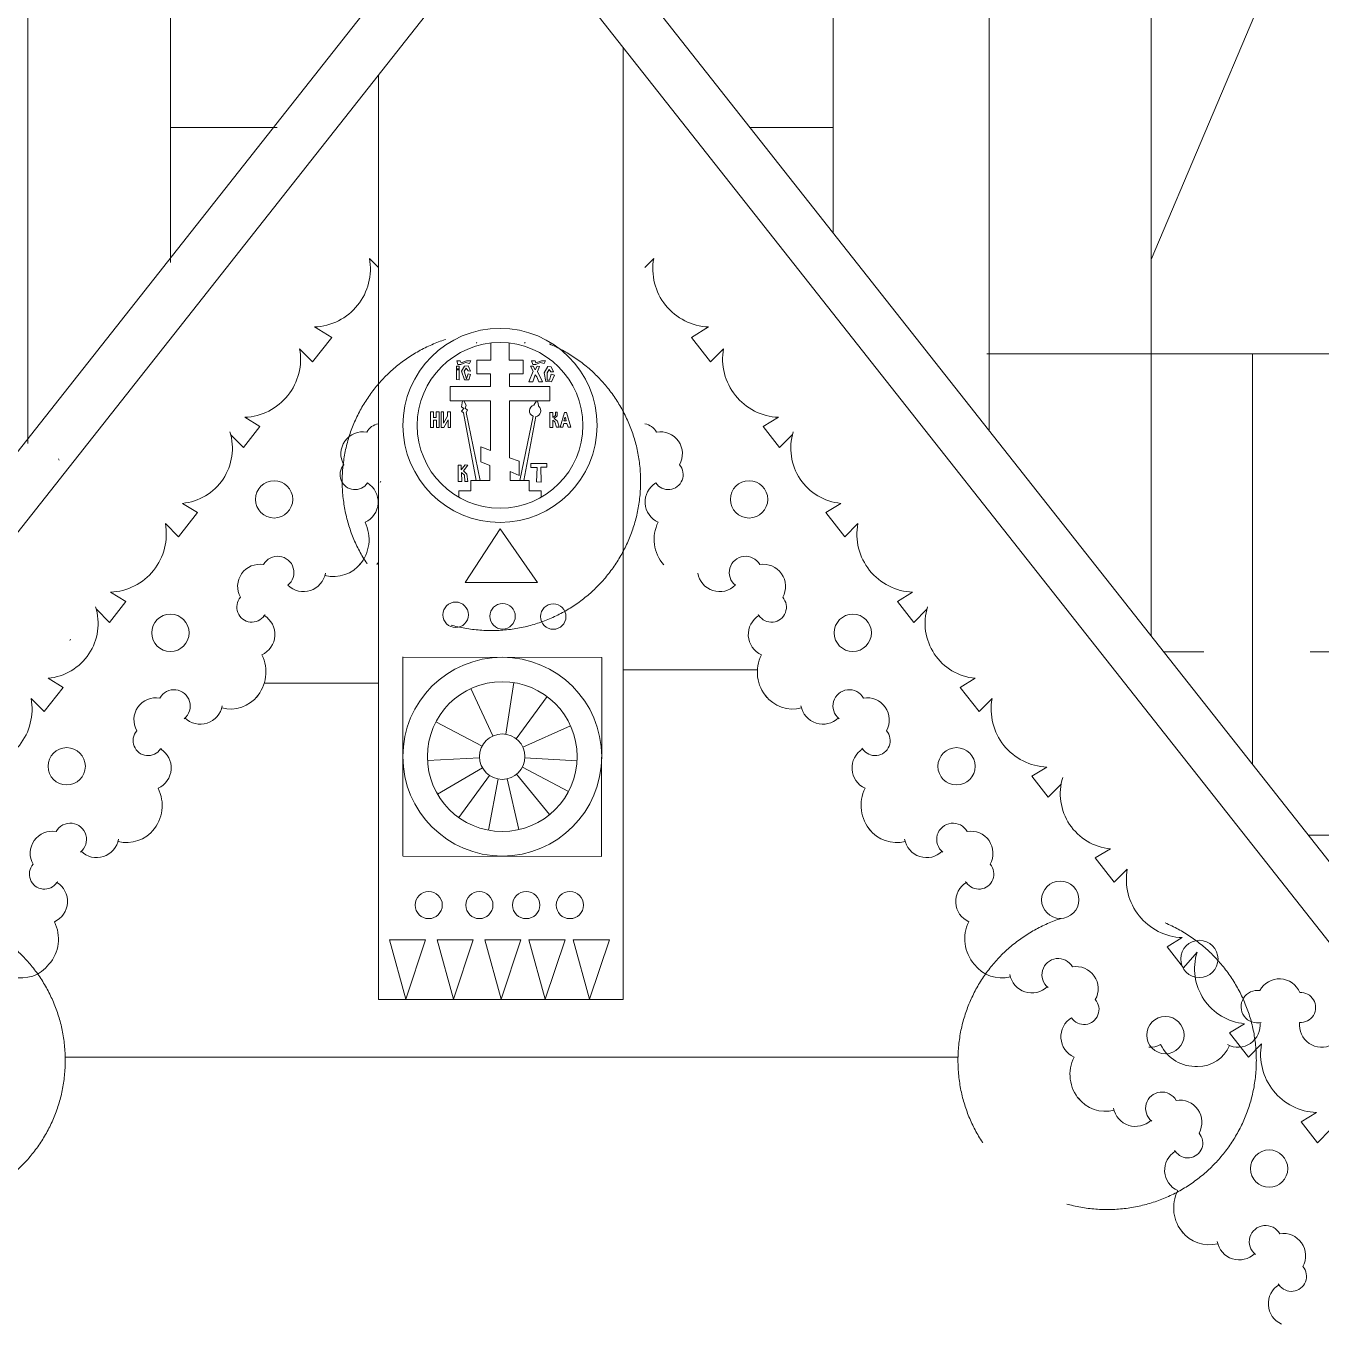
# Model space of a CAD drawing. Header units: millimetres. Extents: x 2399 to 111977, y 1313 to 59551.
# Drawn here: x 72755 to 74084, y 39727 to 41059 of the extents above; entities that cross this region are included whole.
import ezdxf

# ---------------------------------------------------------------- set-up
doc = ezdxf.new("R2010")
doc.units = ezdxf.units.MM
doc.linetypes.add('Невидимая', pattern=[391.222223, 282.222223, -109])
doc.layers.add('hatch1', color=7, linetype='Continuous', lineweight=20, true_color=0x6a6a6a)
doc.layers.add('main line', color=7, linetype='Continuous', lineweight=13)

msp = doc.modelspace()

# ---------------------------------------------------------------- linework, layer by layer
at = {"layer": 'hatch1', "color": 251, "linetype": 'Continuous', "lineweight": 20, "true_color": 0x6a6a6a}
for p, q in [((73232.0391, 40733.5015), (73232.0391, 40716.1092)), ((73250.7408, 40733.5015), (73250.7408, 40716.1092)), ((73198.162, 40711.6387), (73197.0254, 40715.3584)), ((73197.0254, 40715.3584), (73200.6418, 40715.1517)), ((73200.6418, 40715.1517), (73201.4684, 40713.2919)), ((73205.9114, 40713.4985), (73201.3651, 40711.5354)), ((73201.4684, 40713.2919), (73207.048, 40715.2551)), ((73209.9411, 40712.5686), (73205.9114, 40713.4985)), ((73207.048, 40715.2551), (73211.2843, 40715.1517)), ((73211.2843, 40715.1517), (73209.9411, 40712.5686)), ((73217.562, 40716.1092), (73217.562, 40701.9617)), ((73232.0391, 40716.1092), (73217.562, 40716.1092)), ((73250.7408, 40716.1092), (73265.2179, 40716.1092)), ((73265.2179, 40716.1092), (73265.2179, 40701.9617)), ((73274.9327, 40711.6387), (73273.7962, 40715.3584)), ((73273.7962, 40715.3584), (73277.4126, 40715.1517)), ((73277.4126, 40715.1517), (73278.2392, 40713.2919)), ((73282.6821, 40713.4985), (73278.1358, 40711.5354)), ((73278.2392, 40713.2919), (73283.8187, 40715.2551)), ((73286.7118, 40712.5686), (73282.6821, 40713.4985)), ((73283.8187, 40715.2551), (73288.0551, 40715.1517)), ((73288.0551, 40715.1517), (73286.7118, 40712.5686)), ((73199.6486, 40709.8732), (73196.6133, 40709.8732)), ((73196.6133, 40709.8732), (73196.6133, 40696.1251)), ((73196.6133, 40707.1957), (73199.6486, 40707.1957)), ((73196.6133, 40705.9558), (73199.6486, 40705.9558)), ((73201.3651, 40711.5354), (73198.162, 40711.6387)), ((73199.6486, 40695.9466), (73199.6486, 40709.8732)), ((73205.005, 40709.8732), (73201.7911, 40704.5168)), ((73201.7911, 40704.5168), (73204.8264, 40695.768)), ((73204.6479, 40704.6953), (73206.6119, 40707.7306)), ((73206.969, 40696.8393), (73204.6479, 40704.6953)), ((73208.5759, 40710.0517), (73205.005, 40709.8732)), ((73206.6119, 40707.7306), (73208.5759, 40704.8739)), ((73208.5759, 40702.0172), (73206.969, 40696.8393)), ((73211.0755, 40704.6953), (73208.5759, 40710.0517)), ((73208.5759, 40704.8739), (73211.0755, 40704.6953)), ((73211.2541, 40701.303), (73208.5759, 40702.0172)), ((73209.2901, 40695.768), (73211.2541, 40701.303)), ((73217.562, 40701.9617), (73231.7095, 40701.9617)), ((73231.7095, 40701.9617), (73231.7095, 40688.8494)), ((73251.0704, 40701.9617), (73251.0704, 40688.8494)), ((73265.2179, 40701.9617), (73251.0704, 40701.9617)), ((73275.5308, 40704.6953), (73271.0671, 40693.804)), ((73272.674, 40709.8732), (73275.5308, 40704.6953)), ((73275.5308, 40709.6946), (73272.674, 40709.6946)), ((73278.1358, 40711.5354), (73274.9327, 40711.6387)), ((73274.9951, 40693.804), (73277.3162, 40700.9459)), ((73277.3162, 40705.9452), (73275.5308, 40709.6946)), ((73279.4588, 40709.6946), (73277.3162, 40705.9452)), ((73277.3162, 40700.9459), (73279.2802, 40698.9819)), ((73281.9584, 40709.3375), (73279.4588, 40709.6946)), ((73279.8159, 40704.3383), (73281.9584, 40709.3375)), ((73284.9937, 40693.804), (73279.8159, 40704.3383)), ((73290.3501, 40709.3375), (73286.6006, 40702.9099)), ((73286.6006, 40702.9099), (73288.3861, 40693.9826)), ((73289.6359, 40702.9099), (73291.7785, 40706.3023)), ((73289.8145, 40695.5895), (73289.6359, 40702.9099)), ((73293.7425, 40708.9805), (73290.3501, 40709.3375)), ((73291.7785, 40706.3023), (73293.5639, 40704.1597)), ((73293.921, 40701.6601), (73292.3141, 40695.5895)), ((73293.5639, 40704.1597), (73296.4207, 40704.1597)), ((73296.4207, 40704.1597), (73293.7425, 40708.9805)), ((73297.1349, 40700.4102), (73293.921, 40701.6601)), ((73294.2781, 40693.804), (73297.1349, 40700.4102)), ((73190.3022, 40688.8494), (73190.3022, 40674.3568)), ((73231.7095, 40688.8494), (73190.3022, 40688.8494)), ((73196.6133, 40696.1251), (73199.6486, 40695.9466)), ((73204.8264, 40695.768), (73209.2901, 40695.768)), ((73251.0704, 40688.8494), (73292.4777, 40688.8494)), ((73271.0671, 40693.804), (73274.9951, 40693.804)), ((73279.2802, 40698.9819), (73281.0657, 40693.804)), ((73281.0657, 40693.804), (73284.9937, 40693.804)), ((73288.3861, 40693.9826), (73294.2781, 40693.804)), ((73292.3141, 40695.5895), (73289.8145, 40695.5895)), ((73292.4777, 40688.8494), (73292.4777, 40674.3568)), ((73190.3022, 40674.3568), (73231.7095, 40674.3568)), ((73202.9131, 40674.3568), (73201.715, 40668.2076)), ((73206.7782, 40669.7289), (73204.1032, 40674.3568)), ((73231.7095, 40674.3568), (73231.7095, 40623.2878)), ((73292.4777, 40674.3568), (73251.0704, 40674.3568)), ((73251.0704, 40674.3568), (73251.0704, 40615.9205)), ((73276.0017, 40669.7289), (73278.6767, 40674.3568)), ((73279.8668, 40674.3568), (73281.065, 40668.2076)), ((73170.17, 40662.8742), (73173.0552, 40662.8742)), ((73170.17, 40646.9635), (73170.17, 40662.8742)), ((73173.0552, 40662.8742), (73173.0552, 40657.1239)), ((73175.9063, 40662.979), (73175.9063, 40657.1239)), ((73179.0061, 40662.979), (73175.9063, 40662.979)), ((73179.0061, 40646.8774), (73179.0061, 40662.979)), ((73183.3113, 40663.0651), (73181.0726, 40663.0651)), ((73181.0726, 40662.979), (73181.0726, 40646.8774)), ((73183.3113, 40651.1826), (73183.3113, 40663.0651)), ((73187.6165, 40663.0129), (73187.6165, 40658.5015)), ((73190.5441, 40663.0129), (73187.6165, 40663.0129)), ((73190.5441, 40646.8774), (73190.5441, 40663.0129)), ((73201.715, 40668.2076), (73204.3109, 40666.4104)), ((73204.3109, 40666.4104), (73201.715, 40663.6148)), ((73201.715, 40663.6148), (73203.9115, 40662.0173)), ((73203.9115, 40662.0173), (73217.0909, 40592.5774)), ((73205.5075, 40666.7195), (73206.7782, 40669.7289)), ((73208.1825, 40664.6464), (73205.5075, 40666.7195)), ((73206.7113, 40662.172), (73208.1825, 40664.6464)), ((73221.1851, 40592.5774), (73206.7113, 40662.172)), ((73276.0283, 40669.666), (73276.0017, 40669.7289)), ((73292.6401, 40662.5693), (73292.6401, 40646.9839)), ((73295.4118, 40662.4131), (73292.6401, 40662.4131)), ((73295.4118, 40656.9818), (73295.4118, 40662.4131)), ((73298.2022, 40662.5128), (73298.1524, 40659.2241)), ((73299.996, 40662.5128), (73298.2022, 40662.5128)), ((73300.0459, 40658.8891), (73299.996, 40662.5128)), ((73307.4704, 40662.3135), (73303.0854, 40647.0658)), ((73309.7625, 40662.3633), (73307.4704, 40662.3135)), ((73314.0478, 40647.2651), (73309.7625, 40662.3633)), ((73170.17, 40646.9635), (73173.0648, 40646.9635)), ((73175.9063, 40657.1239), (73172.8926, 40657.1239)), ((73173.0648, 40654.3685), (73176.0785, 40654.3685)), ((73173.0648, 40646.9635), (73173.0648, 40654.3685)), ((73176.0785, 40654.3685), (73176.0785, 40646.8774)), ((73176.0785, 40646.8774), (73179.0061, 40646.8774)), ((73181.0726, 40646.8774), (73183.6557, 40646.8774)), ((73187.6165, 40658.5015), (73183.3113, 40651.1826)), ((73183.6557, 40646.8774), (73188.1331, 40654.6268)), ((73188.1331, 40654.6268), (73188.1331, 40646.8774)), ((73188.1331, 40646.8774), (73190.5441, 40646.8774)), ((73261.5948, 40592.5774), (73275.2938, 40658.4463)), ((73278.1249, 40658.1001), (73265.689, 40592.5774)), ((73292.6401, 40646.9839), (73295.4995, 40646.9839)), ((73298.1524, 40659.2241), (73295.4118, 40656.9818)), ((73295.4995, 40654.2394), (73297.7727, 40652.7929)), ((73295.4995, 40646.9839), (73295.4995, 40654.2394)), ((73296.8428, 40655.996), (73300.0459, 40658.8891)), ((73300.3558, 40653.3095), (73296.8428, 40655.996)), ((73297.7727, 40652.7929), (73299.3226, 40647.11)), ((73299.3226, 40647.11), (73302.009, 40647.11)), ((73302.009, 40647.11), (73300.3558, 40653.3095)), ((73303.0854, 40647.0658), (73305.7264, 40647.0658)), ((73305.7264, 40647.0658), (73306.9721, 40651.0023)), ((73306.9721, 40651.0023), (73309.8123, 40651.0023)), ((73307.9188, 40657.0316), (73306.9862, 40653.7429)), ((73306.9862, 40653.7429), (73309.314, 40653.7429)), ((73307.6199, 40657.2808), (73307.5202, 40656.9818)), ((73308.5666, 40657.0814), (73307.9188, 40657.0316)), ((73309.314, 40653.7429), (73308.5666, 40657.0814)), ((73309.8123, 40651.0023), (73311.4069, 40647.1655)), ((73311.4069, 40647.1655), (73314.0478, 40647.2651)), ((73221.7027, 40627.0835), (73221.7027, 40611.5558)), ((73231.7095, 40623.2878), (73221.7027, 40627.0835)), ((73201.5932, 40608.0766), (73198.508, 40608.3337)), ((73198.508, 40608.3337), (73198.508, 40591.6218)), ((73205.7069, 40608.5909), (73201.5932, 40603.4487)), ((73201.5932, 40603.4487), (73201.5932, 40608.0766)), ((73203.9072, 40602.4203), (73208.5351, 40608.3337)), ((73208.5351, 40608.3337), (73205.7069, 40608.5909)), ((73221.7027, 40611.5558), (73231.0194, 40607.7601)), ((73231.0194, 40607.7601), (73231.0194, 40592.5774)), ((73251.1324, 40615.9205), (73260.8831, 40612.222)), ((73260.8831, 40612.222), (73260.8831, 40597.7148)), ((73273.0428, 40605.7541), (73273.0428, 40609.8167)), ((73273.0428, 40609.8167), (73289.2905, 40609.8167)), ((73289.2905, 40609.8167), (73289.4691, 40606.0672)), ((73202.1074, 40591.6218), (73201.8503, 40600.6205)), ((73201.8503, 40600.6205), (73205.0091, 40597.8989)), ((73207.5067, 40599.0779), (73203.9072, 40602.4203)), ((73205.0091, 40597.8989), (73205.4498, 40591.6249)), ((73208.4684, 40591.6249), (73207.5067, 40599.0779)), ((73260.8831, 40597.7148), (73251.7605, 40601.6439)), ((73251.7605, 40601.6439), (73251.7605, 40592.5774)), ((73279.3603, 40605.8259), (73273.0428, 40605.7541)), ((73278.778, 40590.9907), (73279.3603, 40605.8259)), ((73283.1633, 40606.1847), (73283.5569, 40590.9041)), ((73289.4691, 40606.0672), (73283.1633, 40606.1847)), ((73198.508, 40591.6218), (73202.1074, 40591.6218)), ((73199.2738, 40581.8806), (73199.2738, 40575.2362)), ((73211.3509, 40581.8806), (73199.2738, 40581.8806)), ((73205.4498, 40591.6249), (73208.5351, 40591.6249)), ((73211.3509, 40592.5774), (73211.3509, 40581.8806)), ((73231.0194, 40592.5774), (73211.3509, 40592.5774)), ((73251.7605, 40592.5774), (73271.429, 40592.5774)), ((73271.429, 40592.5774), (73271.429, 40581.8806)), ((73271.429, 40581.8806), (73283.5061, 40581.8806)), ((73283.5569, 40590.9041), (73278.778, 40590.9907)), ((73283.5061, 40581.8806), (73283.5061, 40575.2362)), ((73241.6206, 40543.031), (73205.5399, 40487.8488)), ((73279.8236, 40487.8488), (73241.6206, 40543.031)), ((73205.5399, 40487.8488), (73279.8236, 40487.8488)), ((73141.8217, 40411.1994), (73345.7713, 40411.0213)), ((73345.7713, 40411.0334), (73345.5929, 40206.8211)), ((73255.5468, 40385.13), (73247.2865, 40332.2504)), ((73211.5575, 40379.01), (73233.9386, 40330.3933)), ((73289.638, 40370.7969), (73258.0997, 40327.5422)), ((73175.6808, 40344.9741), (73223.0523, 40320.0656)), ((73264.9476, 40318.7865), (73313.7504, 40340.7588)), ((73220.4033, 40308.035), (73166.951, 40305.3264)), ((73266.967, 40307.9199), (73320.4052, 40304.9469)), ((73223.497, 40297.5576), (73177.1466, 40270.7972)), ((73230.6459, 40289.8895), (73199.1076, 40246.6347)), ((73258.4191, 40291.1435), (73292.235, 40249.6589)), ((73264.3241, 40298.3644), (73311.6956, 40273.4558)), ((73239.3567, 40286.3061), (73229.4133, 40233.717)), ((73248.8295, 40286.4742), (73260.6318, 40234.2708)), ((73345.5929, 40206.809), (73141.6433, 40206.9871)), ((73127.8537, 40121.2349), (73164.9936, 40121.2349)), ((73144.6448, 40060.3886), (73164.9936, 40121.2349)), ((73176.7582, 40121.2349), (73193.5493, 40060.3886)), ((73176.7582, 40121.2349), (73213.898, 40121.2349)), ((73193.5493, 40060.3886), (73213.898, 40121.2349)), ((73225.6626, 40121.2349), (73262.8024, 40121.2349)), ((73225.6626, 40121.2349), (73242.4537, 40060.3886)), ((73242.4537, 40060.3886), (73262.8024, 40121.2349)), ((73271.0823, 40121.2349), (73287.8734, 40060.3886)), ((73271.0823, 40121.2349), (73308.2221, 40121.2349)), ((73287.8734, 40060.3886), (73308.2221, 40121.2349)), ((73316.502, 40121.2349), (73353.6418, 40121.2349)), ((73316.502, 40121.2349), (73333.2931, 40060.3886)), ((73333.2931, 40060.3886), (73353.6418, 40121.2349))]:
    msp.add_line(p, q, dxfattribs=at)
for centre, radius in [((73241.39, 40649.0413), 99.5719), ((73241.39, 40649.0413), 84.9762), ((73195.8505, 40454.7119), 13.0643), ((73244.018, 40453.1858), 13.0643), ((73296.0063, 40452.8744), 13.0643), ((73243.6882, 40309.215), 101.9943), ((73243.6882, 40309.215), 76.8357), ((73243.6882, 40309.215), 23.3148), ((73168.222, 40156.9366), 13.9829), ((73220.1998, 40156.9366), 13.9829), ((73268.2007, 40156.9366), 13.9829), ((73313.1314, 40156.9366), 13.9829)]:
    msp.add_circle(centre, radius, dxfattribs=at)
for start, end in [(103.5003918, 249.0081124), (277.0490962, 52.4984967)]:
    msp.add_arc((73277.4025, 40663.9421), 5.8865, start, end, dxfattribs=at)
at = {"layer": 'main line', "color": 7, "linetype": 'Continuous', "lineweight": 13}
for p, q in [((73743.3006, 41759.1945), (73743.3006, 40644.2981)), ((73583.2213, 41745.501), (73583.2213, 40847.2799)), ((72757.0117, 41689.4192), (72757.0117, 40630.4255)), ((72903.466, 41689.4192), (72903.466, 40816.1307)), ((73909.43, 40433.6448), (73909.43, 41550.863)), ((73253.285, 41264.7277), (71505.5558, 39048.5934)), ((73253.285, 41264.7277), (75001.0142, 39048.5934)), ((73253.285, 41181.978), (71552.581, 39025.4721)), ((73253.285, 41181.978), (74936.744, 39047.3389)), ((73367.7181, 41037.1316), (73367.7181, 40060.142)), ((73116.566, 40060.142), (73116.566, 41008.4386)), ((73116.566, 40080.4334), (73116.566, 41003.5767)), ((72903.466, 40954.5449), (73012.6248, 40954.5449)), ((73497.9071, 40954.5449), (73583.2213, 40954.5449)), ((73107.4437, 40820.3453), (73116.566, 40811.1739)), ((73399.1263, 40820.3453), (73390.004, 40811.1739)), ((73068.7354, 40739.1323), (73051.1818, 40749.9877)), ((73437.8346, 40739.1323), (73455.3882, 40749.9877)), ((73035.8463, 40727.7181), (73049.1892, 40714.3033)), ((73049.1892, 40714.3033), (73068.7354, 40739.1323)), ((73457.3808, 40714.3033), (73437.8346, 40739.1323)), ((73470.7237, 40727.7181), (73457.3808, 40714.3033)), ((73740.9592, 40722.3835), (74386.3752, 40722.3835)), ((74013.446, 40300.8376), (74013.446, 40722.3835)), ((72978.3515, 40626.4075), (72995.0877, 40647.9795)), ((72995.0877, 40647.9795), (72979.5844, 40657.3604)), ((73511.4823, 40647.9795), (73526.9856, 40657.3604)), ((73528.2185, 40626.4075), (73511.4823, 40647.9795)), ((72965.0086, 40639.8223), (72978.3515, 40626.4075)), ((73541.5614, 40639.8223), (73528.2185, 40626.4075)), ((72789.2553, 40613.336), (72788.5666, 40614.7012)), ((72931.0088, 40559.6564), (72915.5055, 40569.0373)), ((73575.5612, 40559.6564), (73591.0645, 40569.0373)), ((72911.4626, 40534.8274), (72931.0088, 40559.6564)), ((73595.1074, 40534.8274), (73575.5612, 40559.6564)), ((72898.1197, 40548.2422), (72911.4626, 40534.8274)), ((73608.4503, 40548.2422), (73595.1074, 40534.8274)), ((72857.3611, 40468.5036), (72841.8578, 40477.8846)), ((73649.2089, 40468.5036), (73664.7122, 40477.8846)), ((72827.282, 40460.3464), (72840.6249, 40446.9317)), ((72840.6249, 40446.9317), (72857.3611, 40468.5036)), ((73665.9451, 40446.9317), (73649.2089, 40468.5036)), ((73679.288, 40460.3464), (73665.9451, 40446.9317)), ((72800.231, 40428.365), (72800.9306, 40429.681)), ((73141.6437, 40207.378), (73141.822, 40411.5902)), ((73367.7181, 40398.1718), (73505.6959, 40398.1718)), ((72773.736, 40355.3516), (72793.2822, 40380.1805)), ((72793.2822, 40380.1805), (72777.779, 40389.5615)), ((73116.566, 40384.4717), (72999.4715, 40384.4717)), ((73713.2878, 40380.1805), (73728.7911, 40389.5615)), ((73732.834, 40355.3516), (73713.2878, 40380.1805)), ((72760.3931, 40368.7663), (72773.736, 40355.3516)), ((73746.1769, 40368.7663), (73732.834, 40355.3516)), ((73786.9355, 40289.0278), (73802.4388, 40298.4087)), ((73803.6717, 40267.4558), (73786.9355, 40289.0278)), ((73817.0146, 40280.8706), (73803.6717, 40267.4558)), ((77335.0492, 40228.5703), (74070.4388, 40228.5703)), ((73852.0144, 40205.2826), (73867.5177, 40214.6635)), ((73871.5606, 40180.4536), (73852.0144, 40205.2826)), ((73884.9035, 40193.8684), (73871.5606, 40180.4536)), ((73127.8537, 40121.2349), (73144.6448, 40060.3886)), ((73925.6621, 40114.1298), (73941.1654, 40123.5107)), ((73942.3983, 40092.5578), (73925.6621, 40114.1298)), ((73956.4479, 40108.4389), (73942.3983, 40092.5578)), ((73116.566, 40060.142), (73367.7181, 40060.142)), ((73989.741, 40025.8067), (74005.2442, 40035.1876)), ((74009.2872, 40000.9778), (73989.741, 40025.8067)), ((74022.6301, 40014.3925), (74009.2872, 40000.9778)), ((73711.221, 40000.9189), (72795.349, 40000.9189)), ((74063.3887, 39934.6539), (74078.892, 39944.0349)), ((74080.1249, 39913.082), (74063.3887, 39934.6539)), ((74093.4678, 39926.4967), (74080.1249, 39913.082))]:
    msp.add_line(p, q, dxfattribs=at)
at = {"layer": 'main line', "color": 7, "linetype": 'Невидимая', "lineweight": 13}
for p, q in [((73909.43, 40819.1659), (74040.6348, 41128.6011)), ((75528.3192, 40416.7965), (73921.9963, 40416.7965))]:
    msp.add_line(p, q, dxfattribs=at)
at = {"layer": 'main line', "color": 7, "linetype": 'Continuous', "lineweight": 13, "flags": 128}
for points in [[(73217.5751, 40734.3813, -0.017938026), (73217.1104, 40733.2788)], [(73217.5751, 40734.3813, -0.017938026), (73217.1104, 40733.2788)], [(73217.5751, 40734.3813, -0.017938026), (73217.1104, 40733.2788)], [(73217.5751, 40734.3813, -0.017938026), (73217.1104, 40733.2788)], [(73217.5751, 40734.3813, -0.017938026), (73217.1104, 40733.2788)], [(73217.5751, 40734.3813, -0.017938026), (73217.1104, 40733.2788)], [(73266.7091, 40734.3813, 0.017938026), (73267.1738, 40733.2788)], [(73266.7091, 40734.3813, 0.017938026), (73267.1738, 40733.2788)], [(73266.7091, 40734.3813, 0.017938026), (73267.1738, 40733.2788)], [(73266.7091, 40734.3813, 0.017938026), (73267.1738, 40733.2788)], [(73266.7091, 40734.3813, 0.017938026), (73267.1738, 40733.2788)], [(73266.7091, 40734.3813, 0.017938026), (73267.1738, 40733.2788)], [(73116.566, 40650.5571, 0.2305731), (73104.5984, 40642.1809, 0.63216014), (73081.0422, 40608.6078, 1.067465283), (73105.4154, 40589.9668, -0.60309642), (73102.9047, 40549.6306)], [(73390.004, 40650.5571, -0.2305731), (73401.9716, 40642.1809, -0.63216014), (73425.5278, 40608.6078, -1.067465283), (73401.1546, 40589.9668, 0.60309642), (73403.6653, 40549.6306)], [(73119.0656, 40591.6663, -0.017938026), (73118.6009, 40590.5637)], [(73119.0656, 40591.6663, -0.017938026), (73118.6009, 40590.5637)], [(73119.0656, 40591.6663, -0.017938026), (73118.6009, 40590.5637)], [(73119.0656, 40591.6663, -0.017938026), (73118.6009, 40590.5637)], [(73119.0656, 40591.6663, -0.017938026), (73118.6009, 40590.5637)], [(73097.2771, 40505.972, 0.304535594), (73102.9047, 40549.6306)], [(73409.2929, 40505.972, -0.304535594), (73403.6653, 40549.6306)], [(73023.6633, 40485.027, 1.219803903), (72998.7339, 40506.209, 0.63216014), (72975.1777, 40472.636, 1.067465283), (72999.5509, 40453.9949, -0.60309642), (72997.0402, 40413.6587)], [(73023.6633, 40485.027, 1.219803903), (72998.7339, 40506.209, 0.63216014), (72975.1777, 40472.636, 1.067465283), (72999.5509, 40453.9949, -0.60309642), (72997.0402, 40413.6587)], [(73023.6633, 40485.027, 1.219803903), (72998.7339, 40506.209, 0.63216014), (72975.1777, 40472.636, 1.067465283), (72999.5509, 40453.9949, -0.60309642), (72997.0402, 40413.6587)], [(73023.6633, 40485.027, 1.219803903), (72998.7339, 40506.209, 0.63216014), (72975.1777, 40472.636, 1.067465283), (72999.5509, 40453.9949, -0.60309642), (72997.0402, 40413.6587)], [(73023.6633, 40485.027, 1.219803903), (72998.7339, 40506.209, 0.63216014), (72975.1777, 40472.636, 1.067465283), (72999.5509, 40453.9949, -0.60309642), (72997.0402, 40413.6587)], [(73023.6633, 40485.027, 1.219803903), (72998.7339, 40506.209, 0.63216014), (72975.1777, 40472.636, 1.067465283), (72999.5509, 40453.9949, -0.60309642), (72997.0402, 40413.6587)], [(73482.9067, 40485.027, -1.219803903), (73507.8362, 40506.209, -0.63216014), (73531.3923, 40472.636, -1.067465283), (73507.0191, 40453.9949, 0.60309642), (73509.5298, 40413.6587)], [(73482.9067, 40485.027, -1.219803903), (73507.8362, 40506.209, -0.63216014), (73531.3923, 40472.636, -1.067465283), (73507.0191, 40453.9949, 0.60309642), (73509.5298, 40413.6587)], [(73482.9067, 40485.027, -1.219803903), (73507.8362, 40506.209, -0.63216014), (73531.3923, 40472.636, -1.067465283), (73507.0191, 40453.9949, 0.60309642), (73509.5298, 40413.6587)], [(73482.9067, 40485.027, -1.219803903), (73507.8362, 40506.209, -0.63216014), (73531.3923, 40472.636, -1.067465283), (73507.0191, 40453.9949, 0.60309642), (73509.5298, 40413.6587)], [(73482.9067, 40485.027, -1.219803903), (73507.8362, 40506.209, -0.63216014), (73531.3923, 40472.636, -1.067465283), (73507.0191, 40453.9949, 0.60309642), (73509.5298, 40413.6587)], [(73482.9067, 40485.027, -1.219803903), (73507.8362, 40506.209, -0.63216014), (73531.3923, 40472.636, -1.067465283), (73507.0191, 40453.9949, 0.60309642), (73509.5298, 40413.6587)], [(73061.8089, 40495.136, 0.304535594), (73098.7832, 40507.9104)], [(73061.8089, 40495.136, 0.304535594), (73098.7832, 40507.9104)], [(73061.8089, 40495.136, 0.304535594), (73098.7832, 40507.9104)], [(73061.8089, 40495.136, 0.304535594), (73098.7832, 40507.9104)], [(73061.8089, 40495.136, 0.304535594), (73098.7832, 40507.9104)], [(73061.8089, 40495.136, 0.304535594), (73098.7832, 40507.9104)], [(73114.9956, 40506.3605, 0.01689908), (73116.566, 40508.518)], [(73114.9956, 40506.3605, 0.01689908), (73116.566, 40508.518)], [(73114.9956, 40506.3605, 0.01689908), (73116.566, 40508.518)], [(73114.9956, 40506.3605, 0.01689908), (73116.566, 40508.518)], [(73114.9956, 40506.3605, 0.01689908), (73116.566, 40508.518)], [(73114.9956, 40506.3605, 0.01689908), (73116.566, 40508.518)], [(73023.8632, 40485.0108, 0.60309642), (73062.3285, 40497.4099)], [(73023.8632, 40485.0108, 0.60309642), (73062.3285, 40497.4099)], [(73023.8632, 40485.0108, 0.60309642), (73062.3285, 40497.4099)], [(73023.8632, 40485.0108, 0.60309642), (73062.3285, 40497.4099)], [(73023.8632, 40485.0108, 0.60309642), (73062.3285, 40497.4099)], [(73023.8632, 40485.0108, 0.60309642), (73062.3285, 40497.4099)], [(73482.7068, 40485.0108, -0.60309642), (73444.2415, 40497.4099)], [(73482.7068, 40485.0108, -0.60309642), (73444.2415, 40497.4099)], [(73482.7068, 40485.0108, -0.60309642), (73444.2415, 40497.4099)], [(73482.7068, 40485.0108, -0.60309642), (73444.2415, 40497.4099)], [(73482.7068, 40485.0108, -0.60309642), (73444.2415, 40497.4099)], [(73482.7068, 40485.0108, -0.60309642), (73444.2415, 40497.4099)], [(73000.2858, 40454.9407, -0.017938026), (72999.7596, 40453.8661)], [(73000.2858, 40454.9407, -0.017938026), (72999.7596, 40453.8661)], [(73000.2858, 40454.9407, -0.017938026), (72999.7596, 40453.8661)], [(73000.2858, 40454.9407, -0.017938026), (72999.7596, 40453.8661)], [(73000.2858, 40454.9407, -0.017938026), (72999.7596, 40453.8661)], [(73000.2858, 40454.9407, -0.017938026), (72999.7596, 40453.8661)], [(73506.2842, 40454.9407, 0.017938026), (73506.8104, 40453.8661)], [(73506.2842, 40454.9407, 0.017938026), (73506.8104, 40453.8661)], [(73506.2842, 40454.9407, 0.017938026), (73506.8104, 40453.8661)], [(73506.2842, 40454.9407, 0.017938026), (73506.8104, 40453.8661)], [(73506.2842, 40454.9407, 0.017938026), (73506.8104, 40453.8661)], [(73506.2842, 40454.9407, 0.017938026), (73506.8104, 40453.8661)], [(72991.4125, 40370.0001, 0.304535594), (72997.0402, 40413.6587)], [(72991.4125, 40370.0001, 0.304535594), (72997.0402, 40413.6587)], [(72991.4125, 40370.0001, 0.304535594), (72997.0402, 40413.6587)], [(72991.4125, 40370.0001, 0.304535594), (72997.0402, 40413.6587)], [(72991.4125, 40370.0001, 0.304535594), (72997.0402, 40413.6587)], [(72991.4125, 40370.0001, 0.304535594), (72997.0402, 40413.6587)], [(73515.1575, 40370.0001, -0.304535594), (73509.5298, 40413.6587)], [(73515.1575, 40370.0001, -0.304535594), (73509.5298, 40413.6587)], [(73515.1575, 40370.0001, -0.304535594), (73509.5298, 40413.6587)], [(73515.1575, 40370.0001, -0.304535594), (73509.5298, 40413.6587)], [(73515.1575, 40370.0001, -0.304535594), (73509.5298, 40413.6587)], [(73515.1575, 40370.0001, -0.304535594), (73509.5298, 40413.6587)], [(72917.2638, 40348.0932, 1.219803903), (72892.3344, 40369.2752, 0.63216014), (72868.7783, 40335.7021, 1.067465283), (72893.1515, 40317.0611, -0.60309642), (72890.6407, 40276.7249)], [(72917.2638, 40348.0932, 1.219803903), (72892.3344, 40369.2752, 0.63216014), (72868.7783, 40335.7021, 1.067465283), (72893.1515, 40317.0611, -0.60309642), (72890.6407, 40276.7249)], [(72917.2638, 40348.0932, 1.219803903), (72892.3344, 40369.2752, 0.63216014), (72868.7783, 40335.7021, 1.067465283), (72893.1515, 40317.0611, -0.60309642), (72890.6407, 40276.7249)], [(72917.2638, 40348.0932, 1.219803903), (72892.3344, 40369.2752, 0.63216014), (72868.7783, 40335.7021, 1.067465283), (72893.1515, 40317.0611, -0.60309642), (72890.6407, 40276.7249)], [(72917.2638, 40348.0932, 1.219803903), (72892.3344, 40369.2752, 0.63216014), (72868.7783, 40335.7021, 1.067465283), (72893.1515, 40317.0611, -0.60309642), (72890.6407, 40276.7249)], [(72917.2638, 40348.0932, 1.219803903), (72892.3344, 40369.2752, 0.63216014), (72868.7783, 40335.7021, 1.067465283), (72893.1515, 40317.0611, -0.60309642), (72890.6407, 40276.7249)], [(72955.9444, 40359.1641, 0.304535594), (72992.9187, 40371.9385)], [(72955.9444, 40359.1641, 0.304535594), (72992.9187, 40371.9385)], [(72955.9444, 40359.1641, 0.304535594), (72992.9187, 40371.9385)], [(72955.9444, 40359.1641, 0.304535594), (72992.9187, 40371.9385)], [(72955.9444, 40359.1641, 0.304535594), (72992.9187, 40371.9385)], [(72955.9444, 40359.1641, 0.304535594), (72992.9187, 40371.9385)], [(73550.6256, 40359.1641, -0.304535594), (73513.6513, 40371.9385)], [(73550.6256, 40359.1641, -0.304535594), (73513.6513, 40371.9385)], [(73550.6256, 40359.1641, -0.304535594), (73513.6513, 40371.9385)], [(73550.6256, 40359.1641, -0.304535594), (73513.6513, 40371.9385)], [(73550.6256, 40359.1641, -0.304535594), (73513.6513, 40371.9385)], [(73550.6256, 40359.1641, -0.304535594), (73513.6513, 40371.9385)], [(73589.3062, 40348.0932, -1.219803903), (73614.2356, 40369.2752, -0.63216014), (73637.7917, 40335.7021, -1.067465283), (73613.4185, 40317.0611, 0.60309642), (73615.9293, 40276.7249)], [(73589.3062, 40348.0932, -1.219803903), (73614.2356, 40369.2752, -0.63216014), (73637.7917, 40335.7021, -1.067465283), (73613.4185, 40317.0611, 0.60309642), (73615.9293, 40276.7249)], [(73589.3062, 40348.0932, -1.219803903), (73614.2356, 40369.2752, -0.63216014), (73637.7917, 40335.7021, -1.067465283), (73613.4185, 40317.0611, 0.60309642), (73615.9293, 40276.7249)], [(73589.3062, 40348.0932, -1.219803903), (73614.2356, 40369.2752, -0.63216014), (73637.7917, 40335.7021, -1.067465283), (73613.4185, 40317.0611, 0.60309642), (73615.9293, 40276.7249)], [(73589.3062, 40348.0932, -1.219803903), (73614.2356, 40369.2752, -0.63216014), (73637.7917, 40335.7021, -1.067465283), (73613.4185, 40317.0611, 0.60309642), (73615.9293, 40276.7249)], [(73589.3062, 40348.0932, -1.219803903), (73614.2356, 40369.2752, -0.63216014), (73637.7917, 40335.7021, -1.067465283), (73613.4185, 40317.0611, 0.60309642), (73615.9293, 40276.7249)], [(72917.9987, 40349.039, 0.60309642), (72956.464, 40361.438)], [(72917.9987, 40349.039, 0.60309642), (72956.464, 40361.438)], [(72917.9987, 40349.039, 0.60309642), (72956.464, 40361.438)], [(72917.9987, 40349.039, 0.60309642), (72956.464, 40361.438)], [(72917.9987, 40349.039, 0.60309642), (72956.464, 40361.438)], [(72917.9987, 40349.039, 0.60309642), (72956.464, 40361.438)], [(73588.5713, 40349.039, -0.60309642), (73550.106, 40361.438)], [(73588.5713, 40349.039, -0.60309642), (73550.106, 40361.438)], [(73588.5713, 40349.039, -0.60309642), (73550.106, 40361.438)], [(73588.5713, 40349.039, -0.60309642), (73550.106, 40361.438)], [(73588.5713, 40349.039, -0.60309642), (73550.106, 40361.438)], [(73588.5713, 40349.039, -0.60309642), (73550.106, 40361.438)], [(72893.8864, 40318.0069, -0.017938026), (72893.3602, 40316.9323)], [(72893.8864, 40318.0069, -0.017938026), (72893.3602, 40316.9323)], [(72893.8864, 40318.0069, -0.017938026), (72893.3602, 40316.9323)], [(72893.8864, 40318.0069, -0.017938026), (72893.3602, 40316.9323)], [(72893.8864, 40318.0069, -0.017938026), (72893.3602, 40316.9323)], [(72893.8864, 40318.0069, -0.017938026), (72893.3602, 40316.9323)], [(73612.6837, 40318.0069, 0.017938026), (73613.2098, 40316.9323)], [(73612.6837, 40318.0069, 0.017938026), (73613.2098, 40316.9323)], [(73612.6837, 40318.0069, 0.017938026), (73613.2098, 40316.9323)], [(73612.6837, 40318.0069, 0.017938026), (73613.2098, 40316.9323)], [(73612.6837, 40318.0069, 0.017938026), (73613.2098, 40316.9323)], [(73612.6837, 40318.0069, 0.017938026), (73613.2098, 40316.9323)], [(72885.0131, 40233.0663, 0.304535594), (72890.6407, 40276.7249)], [(72885.0131, 40233.0663, 0.304535594), (72890.6407, 40276.7249)], [(72885.0131, 40233.0663, 0.304535594), (72890.6407, 40276.7249)], [(72885.0131, 40233.0663, 0.304535594), (72890.6407, 40276.7249)], [(72885.0131, 40233.0663, 0.304535594), (72890.6407, 40276.7249)], [(72885.0131, 40233.0663, 0.304535594), (72890.6407, 40276.7249)], [(73621.5569, 40233.0663, -0.304535594), (73615.9293, 40276.7249)], [(73621.5569, 40233.0663, -0.304535594), (73615.9293, 40276.7249)], [(73621.5569, 40233.0663, -0.304535594), (73615.9293, 40276.7249)], [(73621.5569, 40233.0663, -0.304535594), (73615.9293, 40276.7249)], [(73621.5569, 40233.0663, -0.304535594), (73615.9293, 40276.7249)], [(73621.5569, 40233.0663, -0.304535594), (73615.9293, 40276.7249)], [(72810.8644, 40211.1594, 1.219803903), (72785.935, 40232.3414, 0.63216014), (72762.3788, 40198.7683, 1.067465283), (72786.7521, 40180.1273, -0.60309642), (72784.2413, 40139.7911)], [(72810.8644, 40211.1594, 1.219803903), (72785.935, 40232.3414, 0.63216014), (72762.3788, 40198.7683, 1.067465283), (72786.7521, 40180.1273, -0.60309642), (72784.2413, 40139.7911)], [(72810.8644, 40211.1594, 1.219803903), (72785.935, 40232.3414, 0.63216014), (72762.3788, 40198.7683, 1.067465283), (72786.7521, 40180.1273, -0.60309642), (72784.2413, 40139.7911)], [(72810.8644, 40211.1594, 1.219803903), (72785.935, 40232.3414, 0.63216014), (72762.3788, 40198.7683, 1.067465283), (72786.7521, 40180.1273, -0.60309642), (72784.2413, 40139.7911)], [(72810.8644, 40211.1594, 1.219803903), (72785.935, 40232.3414, 0.63216014), (72762.3788, 40198.7683, 1.067465283), (72786.7521, 40180.1273, -0.60309642), (72784.2413, 40139.7911)], [(72810.8644, 40211.1594, 1.219803903), (72785.935, 40232.3414, 0.63216014), (72762.3788, 40198.7683, 1.067465283), (72786.7521, 40180.1273, -0.60309642), (72784.2413, 40139.7911)], [(72849.5449, 40222.2303, 0.304535594), (72886.5192, 40235.0047)], [(72849.5449, 40222.2303, 0.304535594), (72886.5192, 40235.0047)], [(72849.5449, 40222.2303, 0.304535594), (72886.5192, 40235.0047)], [(72849.5449, 40222.2303, 0.304535594), (72886.5192, 40235.0047)], [(72849.5449, 40222.2303, 0.304535594), (72886.5192, 40235.0047)], [(72849.5449, 40222.2303, 0.304535594), (72886.5192, 40235.0047)], [(73657.0251, 40222.2303, -0.304535594), (73620.0508, 40235.0047)], [(73657.0251, 40222.2303, -0.304535594), (73620.0508, 40235.0047)], [(73657.0251, 40222.2303, -0.304535594), (73620.0508, 40235.0047)], [(73657.0251, 40222.2303, -0.304535594), (73620.0508, 40235.0047)], [(73657.0251, 40222.2303, -0.304535594), (73620.0508, 40235.0047)], [(73657.0251, 40222.2303, -0.304535594), (73620.0508, 40235.0047)], [(73695.7056, 40211.1594, -1.219803903), (73720.635, 40232.3414, -0.63216014), (73744.1912, 40198.7683, -1.067465283), (73719.8179, 40180.1273, 0.60309642), (73722.3287, 40139.7911)], [(73695.7056, 40211.1594, -1.219803903), (73720.635, 40232.3414, -0.63216014), (73744.1912, 40198.7683, -1.067465283), (73719.8179, 40180.1273, 0.60309642), (73722.3287, 40139.7911)], [(73695.7056, 40211.1594, -1.219803903), (73720.635, 40232.3414, -0.63216014), (73744.1912, 40198.7683, -1.067465283), (73719.8179, 40180.1273, 0.60309642), (73722.3287, 40139.7911)], [(73695.7056, 40211.1594, -1.219803903), (73720.635, 40232.3414, -0.63216014), (73744.1912, 40198.7683, -1.067465283), (73719.8179, 40180.1273, 0.60309642), (73722.3287, 40139.7911)], [(73695.7056, 40211.1594, -1.219803903), (73720.635, 40232.3414, -0.63216014), (73744.1912, 40198.7683, -1.067465283), (73719.8179, 40180.1273, 0.60309642), (73722.3287, 40139.7911)], [(73695.7056, 40211.1594, -1.219803903), (73720.635, 40232.3414, -0.63216014), (73744.1912, 40198.7683, -1.067465283), (73719.8179, 40180.1273, 0.60309642), (73722.3287, 40139.7911)], [(72811.5993, 40212.1051, 0.60309642), (72850.0645, 40224.5042)], [(72811.5993, 40212.1051, 0.60309642), (72850.0645, 40224.5042)], [(72811.5993, 40212.1051, 0.60309642), (72850.0645, 40224.5042)], [(72811.5993, 40212.1051, 0.60309642), (72850.0645, 40224.5042)], [(72811.5993, 40212.1051, 0.60309642), (72850.0645, 40224.5042)], [(72811.5993, 40212.1051, 0.60309642), (72850.0645, 40224.5042)], [(73694.9707, 40212.1051, -0.60309642), (73656.5055, 40224.5042)], [(73694.9707, 40212.1051, -0.60309642), (73656.5055, 40224.5042)], [(73694.9707, 40212.1051, -0.60309642), (73656.5055, 40224.5042)], [(73694.9707, 40212.1051, -0.60309642), (73656.5055, 40224.5042)], [(73694.9707, 40212.1051, -0.60309642), (73656.5055, 40224.5042)], [(73694.9707, 40212.1051, -0.60309642), (73656.5055, 40224.5042)], [(72787.4869, 40181.073, -0.017938026), (72786.9608, 40179.9985)], [(72787.4869, 40181.073, -0.017938026), (72786.9608, 40179.9985)], [(72787.4869, 40181.073, -0.017938026), (72786.9608, 40179.9985)], [(72787.4869, 40181.073, -0.017938026), (72786.9608, 40179.9985)], [(72787.4869, 40181.073, -0.017938026), (72786.9608, 40179.9985)], [(72787.4869, 40181.073, -0.017938026), (72786.9608, 40179.9985)], [(73719.0831, 40181.073, 0.017938026), (73719.6092, 40179.9985)], [(73719.0831, 40181.073, 0.017938026), (73719.6092, 40179.9985)], [(73719.0831, 40181.073, 0.017938026), (73719.6092, 40179.9985)], [(73719.0831, 40181.073, 0.017938026), (73719.6092, 40179.9985)], [(73719.0831, 40181.073, 0.017938026), (73719.6092, 40179.9985)], [(73719.0831, 40181.073, 0.017938026), (73719.6092, 40179.9985)], [(72778.6137, 40096.1325, 0.304535594), (72784.2413, 40139.7911)], [(72778.6137, 40096.1325, 0.304535594), (72784.2413, 40139.7911)], [(72778.6137, 40096.1325, 0.304535594), (72784.2413, 40139.7911)], [(72778.6137, 40096.1325, 0.304535594), (72784.2413, 40139.7911)], [(72778.6137, 40096.1325, 0.304535594), (72784.2413, 40139.7911)], [(72778.6137, 40096.1325, 0.304535594), (72784.2413, 40139.7911)], [(73727.9563, 40096.1325, -0.304535594), (73722.3287, 40139.7911)], [(73727.9563, 40096.1325, -0.304535594), (73722.3287, 40139.7911)], [(73727.9563, 40096.1325, -0.304535594), (73722.3287, 40139.7911)], [(73727.9563, 40096.1325, -0.304535594), (73722.3287, 40139.7911)], [(73727.9563, 40096.1325, -0.304535594), (73722.3287, 40139.7911)], [(73727.9563, 40096.1325, -0.304535594), (73722.3287, 40139.7911)], [(73803.6111, 40072.2872, -1.219803903), (73828.5406, 40093.4692, -0.63216014), (73852.0967, 40059.8961, -1.067465283), (73827.7235, 40041.2551, 0.60309642), (73830.2342, 40000.9189)], [(73803.6111, 40072.2872, -1.219803903), (73828.5406, 40093.4692, -0.63216014), (73852.0967, 40059.8961, -1.067465283), (73827.7235, 40041.2551, 0.60309642), (73830.2342, 40000.9189)], [(73803.6111, 40072.2872, -1.219803903), (73828.5406, 40093.4692, -0.63216014), (73852.0967, 40059.8961, -1.067465283), (73827.7235, 40041.2551, 0.60309642), (73830.2342, 40000.9189)], [(73803.6111, 40072.2872, -1.219803903), (73828.5406, 40093.4692, -0.63216014), (73852.0967, 40059.8961, -1.067465283), (73827.7235, 40041.2551, 0.60309642), (73830.2342, 40000.9189)], [(73803.6111, 40072.2872, -1.219803903), (73828.5406, 40093.4692, -0.63216014), (73852.0967, 40059.8961, -1.067465283), (73827.7235, 40041.2551, 0.60309642), (73830.2342, 40000.9189)], [(73803.6111, 40072.2872, -1.219803903), (73828.5406, 40093.4692, -0.63216014), (73852.0967, 40059.8961, -1.067465283), (73827.7235, 40041.2551, 0.60309642), (73830.2342, 40000.9189)], [(72741.6394, 40083.3581, 0.304535594), (72778.6137, 40096.1325)], [(72741.6394, 40083.3581, 0.304535594), (72778.6137, 40096.1325)], [(72741.6394, 40083.3581, 0.304535594), (72778.6137, 40096.1325)], [(72741.6394, 40083.3581, 0.304535594), (72778.6137, 40096.1325)], [(72741.6394, 40083.3581, 0.304535594), (72778.6137, 40096.1325)], [(72741.6394, 40083.3581, 0.304535594), (72778.6137, 40096.1325)], [(73764.9306, 40083.3581, -0.304535594), (73727.9563, 40096.1325)], [(73764.9306, 40083.3581, -0.304535594), (73727.9563, 40096.1325)], [(73764.9306, 40083.3581, -0.304535594), (73727.9563, 40096.1325)], [(73764.9306, 40083.3581, -0.304535594), (73727.9563, 40096.1325)], [(73764.9306, 40083.3581, -0.304535594), (73727.9563, 40096.1325)], [(73764.9306, 40083.3581, -0.304535594), (73727.9563, 40096.1325)], [(73802.8763, 40073.233, -0.60309642), (73764.411, 40085.632)], [(73802.8763, 40073.233, -0.60309642), (73764.411, 40085.632)], [(73802.8763, 40073.233, -0.60309642), (73764.411, 40085.632)], [(73802.8763, 40073.233, -0.60309642), (73764.411, 40085.632)], [(73802.8763, 40073.233, -0.60309642), (73764.411, 40085.632)], [(73802.8763, 40073.233, -0.60309642), (73764.411, 40085.632)], [(74022.2908, 40036.4966, -1.219803903), (74020.8604, 40069.1785, -0.63216014), (74061.8244, 40067.1802, -1.067465283), (74061.5896, 40036.4966, 0.60309642), (74094.9814, 40013.7303)], [(74022.2908, 40036.4966, -1.219803903), (74020.8604, 40069.1785, -0.63216014), (74061.8244, 40067.1802, -1.067465283), (74061.5896, 40036.4966, 0.60309642), (74094.9814, 40013.7303)], [(74022.2908, 40036.4966, -1.219803903), (74020.8604, 40069.1785, -0.63216014), (74061.8244, 40067.1802, -1.067465283), (74061.5896, 40036.4966, 0.60309642), (74094.9814, 40013.7303)], [(74022.2908, 40036.4966, -1.219803903), (74020.8604, 40069.1785, -0.63216014), (74061.8244, 40067.1802, -1.067465283), (74061.5896, 40036.4966, 0.60309642), (74094.9814, 40013.7303)], [(74022.2908, 40036.4966, -1.219803903), (74020.8604, 40069.1785, -0.63216014), (74061.8244, 40067.1802, -1.067465283), (74061.5896, 40036.4966, 0.60309642), (74094.9814, 40013.7303)], [(74022.2908, 40036.4966, -1.219803903), (74020.8604, 40069.1785, -0.63216014), (74061.8244, 40067.1802, -1.067465283), (74061.5896, 40036.4966, 0.60309642), (74094.9814, 40013.7303)], [(74021.0931, 40036.4966, -0.60309642), (73987.7013, 40013.7303)], [(74021.0931, 40036.4966, -0.60309642), (73987.7013, 40013.7303)], [(74021.0931, 40036.4966, -0.60309642), (73987.7013, 40013.7303)], [(74021.0931, 40036.4966, -0.60309642), (73987.7013, 40013.7303)], [(74021.0931, 40036.4966, -0.60309642), (73987.7013, 40013.7303)], [(74021.0931, 40036.4966, -0.60309642), (73987.7013, 40013.7303)], [(73907.0886, 40011.1134, 0.137213778), (73919.1147, 40013.7303)], [(73907.0886, 40011.1134, 0.137213778), (73919.1147, 40013.7303)], [(73907.0886, 40011.1134, 0.137213778), (73919.1147, 40013.7303)], [(73907.0886, 40011.1134, 0.137213778), (73919.1147, 40013.7303)], [(73907.0886, 40011.1134, 0.137213778), (73919.1147, 40013.7303)], [(73907.0886, 40011.1134, 0.137213778), (73919.1147, 40013.7303)], [(73957.0424, 39991.3868, -0.304535594), (73919.1147, 40013.7303)], [(73957.0424, 39991.3868, -0.304535594), (73919.1147, 40013.7303)], [(73957.0424, 39991.3868, -0.304535594), (73919.1147, 40013.7303)], [(73957.0424, 39991.3868, -0.304535594), (73919.1147, 40013.7303)], [(73957.0424, 39991.3868, -0.304535594), (73919.1147, 40013.7303)], [(73957.0424, 39991.3868, -0.304535594), (73919.1147, 40013.7303)], [(73989.8157, 40012.7454, -0.304535594), (73957.0424, 39991.3868)], [(73989.8157, 40012.7454, -0.304535594), (73957.0424, 39991.3868)], [(73989.8157, 40012.7454, -0.304535594), (73957.0424, 39991.3868)], [(73989.8157, 40012.7454, -0.304535594), (73957.0424, 39991.3868)], [(73989.8157, 40012.7454, -0.304535594), (73957.0424, 39991.3868)], [(73989.8157, 40012.7454, -0.304535594), (73957.0424, 39991.3868)], [(73835.8619, 39957.2603, -0.304535594), (73830.2342, 40000.9189)], [(73835.8619, 39957.2603, -0.304535594), (73830.2342, 40000.9189)], [(73835.8619, 39957.2603, -0.304535594), (73830.2342, 40000.9189)], [(73835.8619, 39957.2603, -0.304535594), (73830.2342, 40000.9189)], [(73835.8619, 39957.2603, -0.304535594), (73830.2342, 40000.9189)], [(73835.8619, 39957.2603, -0.304535594), (73830.2342, 40000.9189)], [(73871.33, 39946.4243, -0.304535594), (73834.3557, 39959.1987)], [(73871.33, 39946.4243, -0.304535594), (73834.3557, 39959.1987)], [(73871.33, 39946.4243, -0.304535594), (73834.3557, 39959.1987)], [(73871.33, 39946.4243, -0.304535594), (73834.3557, 39959.1987)], [(73871.33, 39946.4243, -0.304535594), (73834.3557, 39959.1987)], [(73871.33, 39946.4243, -0.304535594), (73834.3557, 39959.1987)], [(73910.0106, 39935.3534, -1.219803903), (73934.94, 39956.5354, -0.63216014), (73958.4961, 39922.9623, -1.067465283), (73934.1229, 39904.3213, 0.60309642), (73936.6337, 39863.9851)], [(73910.0106, 39935.3534, -1.219803903), (73934.94, 39956.5354, -0.63216014), (73958.4961, 39922.9623, -1.067465283), (73934.1229, 39904.3213, 0.60309642), (73936.6337, 39863.9851)], [(73910.0106, 39935.3534, -1.219803903), (73934.94, 39956.5354, -0.63216014), (73958.4961, 39922.9623, -1.067465283), (73934.1229, 39904.3213, 0.60309642), (73936.6337, 39863.9851)], [(73910.0106, 39935.3534, -1.219803903), (73934.94, 39956.5354, -0.63216014), (73958.4961, 39922.9623, -1.067465283), (73934.1229, 39904.3213, 0.60309642), (73936.6337, 39863.9851)], [(73910.0106, 39935.3534, -1.219803903), (73934.94, 39956.5354, -0.63216014), (73958.4961, 39922.9623, -1.067465283), (73934.1229, 39904.3213, 0.60309642), (73936.6337, 39863.9851)], [(73910.0106, 39935.3534, -1.219803903), (73934.94, 39956.5354, -0.63216014), (73958.4961, 39922.9623, -1.067465283), (73934.1229, 39904.3213, 0.60309642), (73936.6337, 39863.9851)], [(73909.2757, 39936.2991, -0.60309642), (73870.8104, 39948.6982)], [(73909.2757, 39936.2991, -0.60309642), (73870.8104, 39948.6982)], [(73909.2757, 39936.2991, -0.60309642), (73870.8104, 39948.6982)], [(73909.2757, 39936.2991, -0.60309642), (73870.8104, 39948.6982)], [(73909.2757, 39936.2991, -0.60309642), (73870.8104, 39948.6982)], [(73909.2757, 39936.2991, -0.60309642), (73870.8104, 39948.6982)], [(73933.388, 39905.267, 0.017938026), (73933.9142, 39904.1924)], [(73933.388, 39905.267, 0.017938026), (73933.9142, 39904.1924)], [(73933.388, 39905.267, 0.017938026), (73933.9142, 39904.1924)], [(73933.388, 39905.267, 0.017938026), (73933.9142, 39904.1924)], [(73933.388, 39905.267, 0.017938026), (73933.9142, 39904.1924)], [(73933.388, 39905.267, 0.017938026), (73933.9142, 39904.1924)], [(73942.2613, 39820.3265, -0.304535594), (73936.6337, 39863.9851)], [(73942.2613, 39820.3265, -0.304535594), (73936.6337, 39863.9851)], [(73942.2613, 39820.3265, -0.304535594), (73936.6337, 39863.9851)], [(73942.2613, 39820.3265, -0.304535594), (73936.6337, 39863.9851)], [(73942.2613, 39820.3265, -0.304535594), (73936.6337, 39863.9851)], [(73942.2613, 39820.3265, -0.304535594), (73936.6337, 39863.9851)], [(73977.7295, 39809.4904, -0.304535594), (73940.7552, 39822.2648)], [(73977.7295, 39809.4904, -0.304535594), (73940.7552, 39822.2648)], [(73977.7295, 39809.4904, -0.304535594), (73940.7552, 39822.2648)], [(73977.7295, 39809.4904, -0.304535594), (73940.7552, 39822.2648)], [(73977.7295, 39809.4904, -0.304535594), (73940.7552, 39822.2648)], [(73977.7295, 39809.4904, -0.304535594), (73940.7552, 39822.2648)], [(74016.41, 39798.4195, -1.219803903), (74041.3394, 39819.6015, -0.63216014), (74064.8956, 39786.0285, -1.067465283), (74040.5223, 39767.3874, 0.60309642), (74043.0331, 39727.0512)], [(74016.41, 39798.4195, -1.219803903), (74041.3394, 39819.6015, -0.63216014), (74064.8956, 39786.0285, -1.067465283), (74040.5223, 39767.3874, 0.60309642), (74043.0331, 39727.0512)], [(74016.41, 39798.4195, -1.219803903), (74041.3394, 39819.6015, -0.63216014), (74064.8956, 39786.0285, -1.067465283), (74040.5223, 39767.3874, 0.60309642), (74043.0331, 39727.0512)], [(74016.41, 39798.4195, -1.219803903), (74041.3394, 39819.6015, -0.63216014), (74064.8956, 39786.0285, -1.067465283), (74040.5223, 39767.3874, 0.60309642), (74043.0331, 39727.0512)], [(74016.41, 39798.4195, -1.219803903), (74041.3394, 39819.6015, -0.63216014), (74064.8956, 39786.0285, -1.067465283), (74040.5223, 39767.3874, 0.60309642), (74043.0331, 39727.0512)], [(74016.41, 39798.4195, -1.219803903), (74041.3394, 39819.6015, -0.63216014), (74064.8956, 39786.0285, -1.067465283), (74040.5223, 39767.3874, 0.60309642), (74043.0331, 39727.0512)], [(74015.6751, 39799.3653, -0.60309642), (73977.2099, 39811.7644)], [(74015.6751, 39799.3653, -0.60309642), (73977.2099, 39811.7644)], [(74015.6751, 39799.3653, -0.60309642), (73977.2099, 39811.7644)], [(74015.6751, 39799.3653, -0.60309642), (73977.2099, 39811.7644)], [(74015.6751, 39799.3653, -0.60309642), (73977.2099, 39811.7644)], [(74015.6751, 39799.3653, -0.60309642), (73977.2099, 39811.7644)], [(74039.7875, 39768.3332, 0.017938026), (74040.3136, 39767.2586)], [(74039.7875, 39768.3332, 0.017938026), (74040.3136, 39767.2586)], [(74039.7875, 39768.3332, 0.017938026), (74040.3136, 39767.2586)], [(74039.7875, 39768.3332, 0.017938026), (74040.3136, 39767.2586)], [(74039.7875, 39768.3332, 0.017938026), (74040.3136, 39767.2586)], [(74039.7875, 39768.3332, 0.017938026), (74040.3136, 39767.2586)]]:
    msp.add_lwpolyline(points, format="xyb", dxfattribs=at)
at = {"layer": 'main line', "color": 7, "linetype": 'Невидимая', "lineweight": 13}
for centre in [(73232.56, 40591.5645), (72642.3404, 39997.5487), (73864.2296, 39997.5487)]:
    msp.add_circle(centre, 153.0457, dxfattribs=at)
at = {"layer": 'main line', "color": 7, "linetype": 'Continuous', "lineweight": 13}
for centre in [(73009.6666, 40573.1357), (73009.6666, 40573.1357), (73009.6666, 40573.1357), (73009.6666, 40573.1357), (73009.6666, 40573.1357), (73009.6666, 40573.1357), (73496.9034, 40573.1357), (73496.9034, 40573.1357), (73496.9034, 40573.1357), (73496.9034, 40573.1357), (73496.9034, 40573.1357), (73496.9034, 40573.1357), (72903.2672, 40436.2019), (72903.2672, 40436.2019), (72903.2672, 40436.2019), (72903.2672, 40436.2019), (72903.2672, 40436.2019), (72903.2672, 40436.2019), (73603.3028, 40436.2019), (73603.3028, 40436.2019), (73603.3028, 40436.2019), (73603.3028, 40436.2019), (73603.3028, 40436.2019), (73603.3028, 40436.2019), (72796.8678, 40299.268), (72796.8678, 40299.268), (72796.8678, 40299.268), (72796.8678, 40299.268), (72796.8678, 40299.268), (72796.8678, 40299.268), (73709.7022, 40299.268), (73709.7022, 40299.268), (73709.7022, 40299.268), (73709.7022, 40299.268), (73709.7022, 40299.268), (73709.7022, 40299.268), (73816.1016, 40162.3342), (73816.1016, 40162.3342), (73816.1016, 40162.3342), (73816.1016, 40162.3342), (73816.1016, 40162.3342), (73816.1016, 40162.3342), (73958.8494, 40101.6093), (73958.8494, 40101.6093), (73958.8494, 40101.6093), (73958.8494, 40101.6093), (73958.8494, 40101.6093), (73958.8494, 40101.6093), (73924.0072, 40023.462), (73924.0072, 40023.462), (73924.0072, 40023.462), (73924.0072, 40023.462), (73924.0072, 40023.462), (73924.0072, 40023.462), (74030.4066, 39886.5282), (74030.4066, 39886.5282), (74030.4066, 39886.5282), (74030.4066, 39886.5282), (74030.4066, 39886.5282), (74030.4066, 39886.5282)]:
    msp.add_circle(centre, 19.1338, dxfattribs=at)
for centre, radius, start, end in [((73048.6845, 40809.6586), 59.7232, 272.3964939, 10.307885), ((73457.8855, 40809.6586), 59.7232, 169.692115, 267.6035061), ((72977.0871, 40717.0313), 59.7232, 272.3964939, 10.307885), ((73529.4829, 40717.0313), 59.7232, 169.692115, 267.6035061), ((72910.1982, 40625.4513), 56.663, 275.3744615, 17.2864602), ((73596.3718, 40625.4513), 56.663, 162.7135398, 264.6255385), ((72839.3605, 40537.5555), 59.7232, 272.3964939, 10.307885), ((73667.2095, 40537.5555), 59.7232, 169.692115, 267.6035061), ((72772.4716, 40445.9754), 56.663, 275.3744615, 17.2864602), ((73734.0984, 40445.9754), 56.663, 162.7135398, 264.6255385), ((72701.6339, 40358.0796), 59.7232, 272.3964939, 10.307885), ((73804.9361, 40358.0796), 59.7232, 169.692115, 267.6035061), ((73872.825, 40271.0774), 56.663, 162.7135398, 264.6255385), ((73943.6627, 40183.1816), 59.7232, 169.692115, 267.6035061), ((74010.5516, 40091.6016), 56.663, 162.7135398, 264.6255385), ((74081.3893, 40003.7058), 59.7232, 169.692115, 267.6035061)]:
    msp.add_arc(centre, radius, start, end, dxfattribs=at)

doc.saveas('drawing.dxf')
